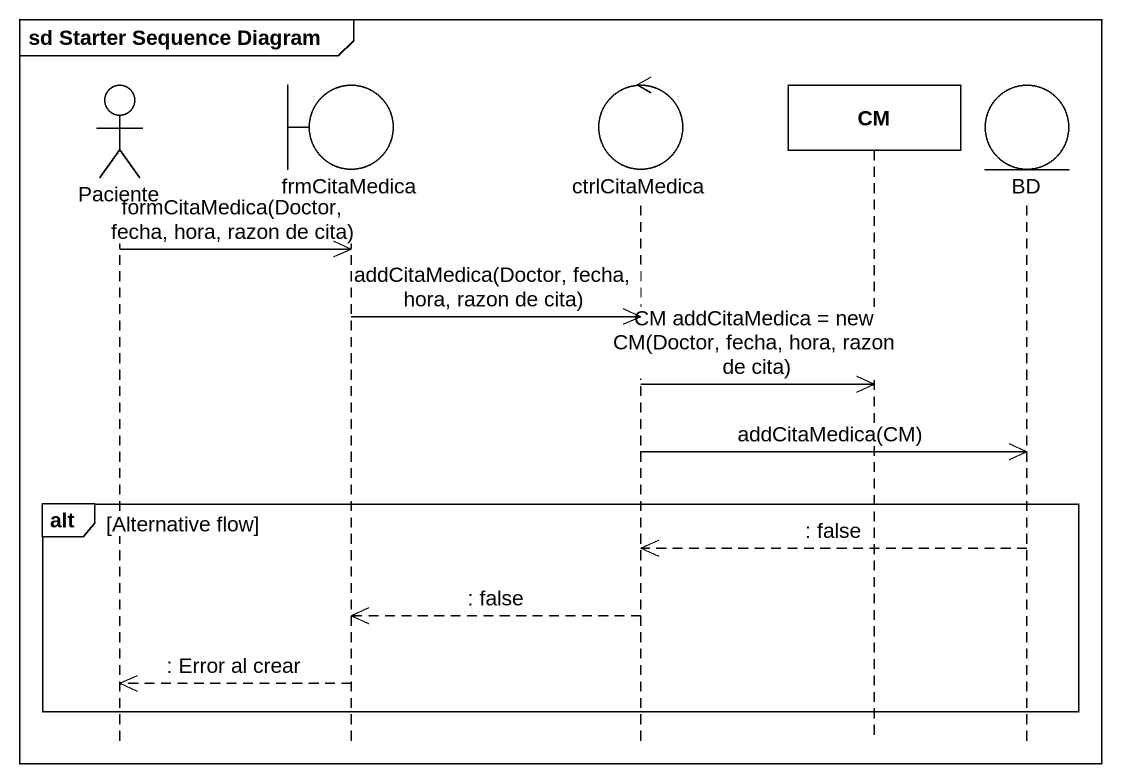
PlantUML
@startuml
mainframe sd Starter Sequence Diagram
hide footbox
actor Paciente
boundary frmCitaMedica
control ctrlCitaMedica
participant CM
entity BD

Paciente ->> frmCitaMedica : formCitaMedica(Doctor, fecha, hora, razon de cita)
frmCitaMedica ->> ctrlCitaMedica : addCitaMedica(Doctor, fecha, hora, razon de cita)
ctrlCitaMedica ->> CM : CM addCitaMedica = new CM(Doctor, fecha, hora, razon de cita)
ctrlCitaMedica ->> BD : addCitaMedica(CM)
alt Alternative flow
  BD -->> ctrlCitaMedica : : false
  ctrlCitaMedica -->> frmCitaMedica : : false
  frmCitaMedica -->> Paciente : : Error al crear
end
@enduml
